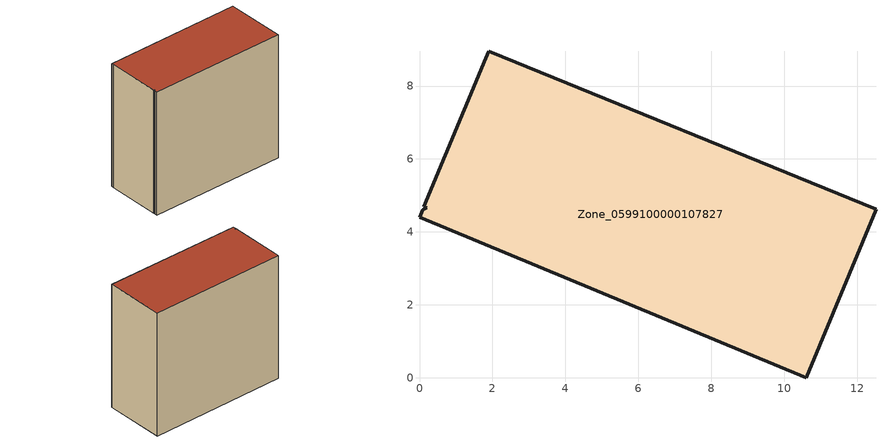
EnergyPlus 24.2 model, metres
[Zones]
Zone_0599100000107827
 floor ground (C_G): 1.82,8.76 1.9,8.96 12.52,4.62 10.61,0 0,4.4 0.09,4.62 0.2,4.66 0.12,4.69 z0
 wall outside (C_F): 10.61,0 12.52,4.62 1.9,8.96 1.82,8.76 0.12,4.69 0.2,4.66 0.09,4.62 0,4.4 10.61,0 z0:10.48
 roof outside (C_R): 1.9,8.96 1.82,8.76 0.12,4.69 0.2,4.66 0.09,4.62 0,4.4 10.61,0 12.52,4.62 z10.48
[BUILDING]
Pand.0599100000107827: North Axis=0; Terrain=City; Loads Convergence Tolerance Value=0.04; Temperature Convergence Tolerance Value=0.4; Solar Distribution=FullExterior; Maximum Number of Warmup Days=25; Minimum Number of Warmup Days=1
[Site:Location]
Rotterdam.The.Hague.AP_ZH_NLD Design_Conditions: Latitude=51.96; Longitude=4.45; Time Zone=1; Elevation=-4.5
[SITE:GROUNDTEMPERATURE:BUILDINGSURFACE]
18, 18, 18, 18, 18, 18, 18, 18, 18, 18, 18, 18
[MATERIAL] Thermal Absorptance=0.9; Solar Absorptance=0.7; Visible Absorptance=0.7
Name | Roughness | Thickness | Conductivity | Density | Specific Heat
G.TI.1946 | MediumSmooth | 0.15 | 1 | 540 | 1210
F.TI.1946 | Rough | 0.3 | 0.857143 | 1920 | 840
R.TI.1946 | MediumRough | 0.2 | 0.1 | 1500 | 1000
[CONSTRUCTION]
C_G: G.TI.1946
C_F: F.TI.1946
C_R: R.TI.1946
[ZONE]
Zone_0599100000107827: Type=1; Multiplier=1; Ceiling Height=Autocalculate; Volume=Autocalculate; Floor Area=autocalculate; Part of Total Floor Area=Yes
[ZONEINFILTRATION:DESIGNFLOWRATE]
Infil_Zone_0599100000107827: Zone or ZoneList or Space or SpaceList=Zone_0599100000107827; Schedule=AlwaysOn; Design Flow Rate Calculation Method=Flow/Area; Flow Rate per Floor Area=0.003; Constant Term Coefficient=1; Temperature Term Coefficient=0; Velocity Term Coefficient=0; Velocity Squared Term Coefficient=0
[HVACTEMPLATE:ZONE:IDEALLOADSAIRSYSTEM]
Zone_0599100000107827: Maximum Heating Supply Air Temperature=50; Minimum Cooling Supply Air Temperature=13; Maximum Heating Supply Air Humidity Ratio=0.0156; Minimum Cooling Supply Air Humidity Ratio=0.0077; Heating Limit=NoLimit; Cooling Limit=NoLimit; Dehumidification Control Type=ConstantSensibleHeatRatio; Cooling Sensible Heat Ratio=0.7; Dehumidification Setpoint=60; Humidification Control Type=None; Humidification Setpoint=30; Outdoor Air Method=None; Outdoor Air Flow Rate per Person=0.00944; Outdoor Air Flow Rate per Zone Floor Area=0; Outdoor Air Flow Rate per Zone=0; Demand Controlled Ventilation Type=None; Outdoor Air Economizer Type=NoEconomizer; Heat Recovery Type=None; Sensible Heat Recovery Effectiveness=0.7; Latent Heat Recovery Effectiveness=0.65
[ZONECONTROL:THERMOSTAT]
ThermostatControl_Zone_0599100000107827: Zone or ZoneList=Zone_0599100000107827; Control Type Schedule=DualSetpointControlType; Control 1=Thermostat_Zone_0599100000107827; Temperature Difference Between Cutout And Setpoint=0
[THERMOSTATSETPOINT:DUALSETPOINT]
Thermostat_Zone_0599100000107827: Heating Setpoint Temperature Schedule=HeatingSetpoint_Zone_0599100000107827; Cooling Setpoint Temperature Schedule=CoolingSetpoint_Zone_0599100000107827
[SCHEDULE:COMPACT]
HeatingSetpoint_Zone_0599100000107827: Through: 12/31, For: AllDays, Until: 24:00, 21
CoolingSetpoint_Zone_0599100000107827: Through: 12/31, For: AllDays, Until: 24:00, 24
DualSetpointControlType: Through: 12/31, For: AllDays, Until: 24:00, 4
AlwaysOn: Through: 12/31, For: AllDays, Until: 24:00, 1
